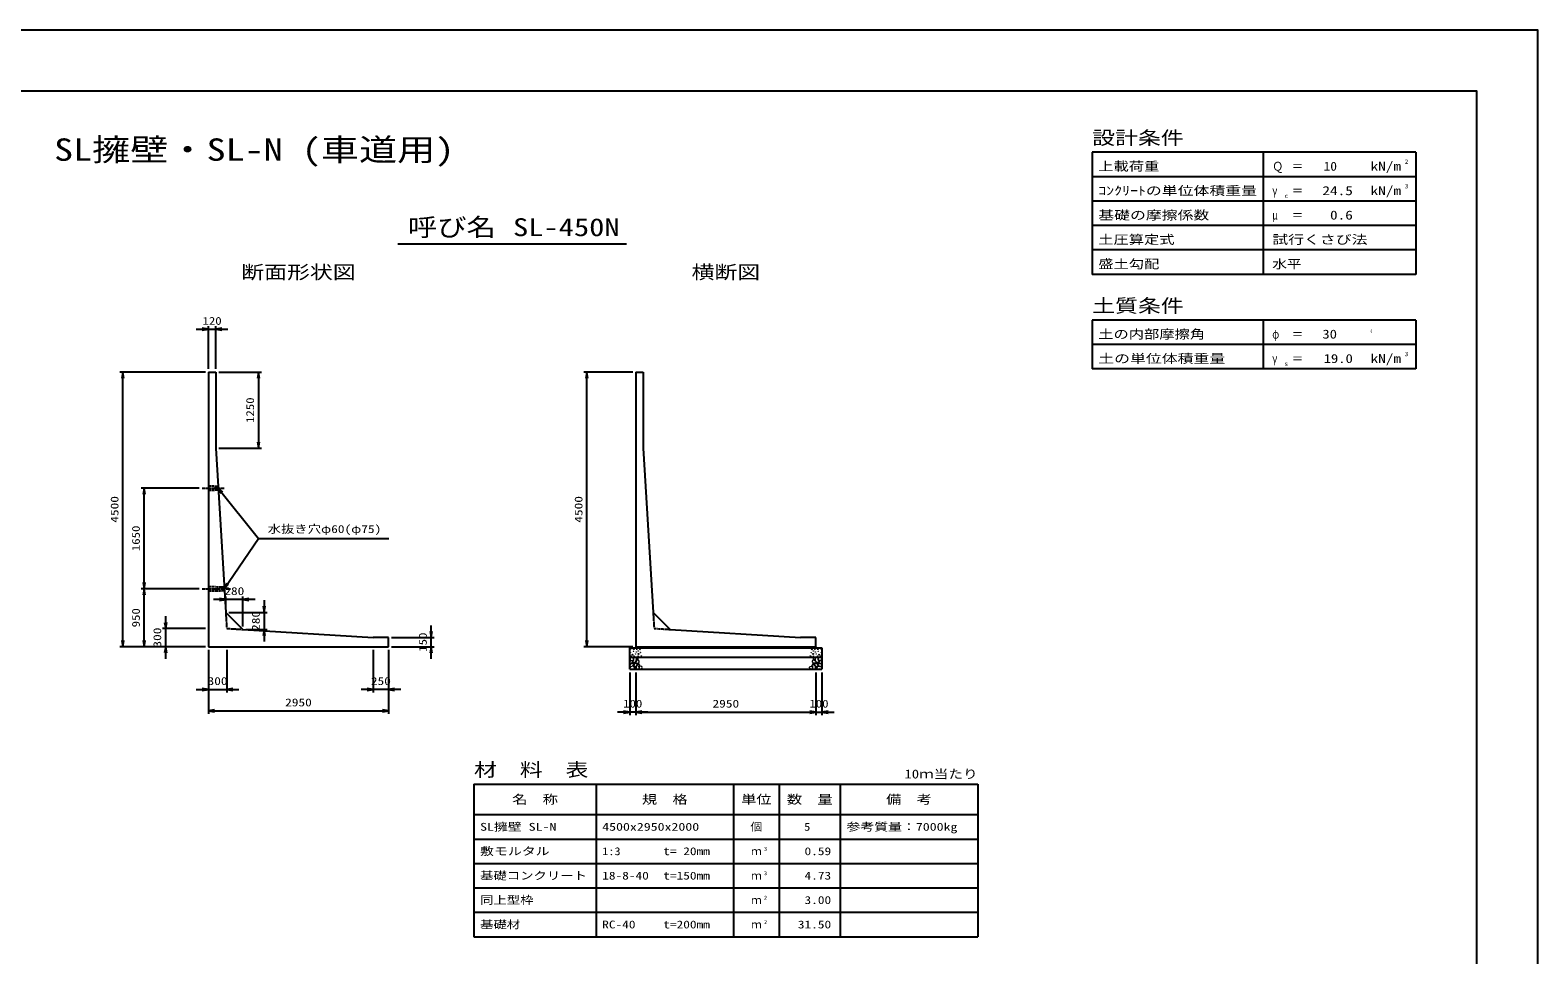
# Model space of a CAD drawing. Units: millimetres at full size. Extents: x 0 to 42050, y 0 to 29700.
# Drawn here: x 17355 to 42050, y 14553 to 29700 of the extents above; entities that cross this region are included whole.
import ezdxf
from ezdxf.enums import TextEntityAlignment as Align

# ---------------------------------------------------------------- set-up
doc = ezdxf.new("R2010")
doc.units = ezdxf.units.MM
doc.linetypes.add('CHAIN', pattern=[18.5, 12, -1.5, 3.5, -1.5])
doc.linetypes.add('DASHED_SPACED', pattern=[12, 6, -6])
for name, color, linetype, lineweight in [('D-BMK', 2, 'CHAIN', 25), ('D-DCR-HCHn', 4, 'Continuous', 9), ('D-MTR-FRAM', 7, 'Continuous', 25), ('D-MTR-LINE', 7, 'Continuous', 25), ('D-STR-DIM', 7, 'Continuous', 25), ('D-STR-STRn', 1, 'Continuous', 25), ('D-STR-TXT', 7, 'Continuous', 25), ('D-TTL', 2, 'Continuous', 25), ('D-TTL-FRAM', 2, 'Continuous', 25), ('D-TTL-LINE', 7, 'Continuous', 25), ('D-TTL-TXT', 7, 'Continuous', 25)]:
    doc.layers.add(name, color=color, linetype=linetype, lineweight=lineweight)
doc.layers.add('D-MTR', color=7, linetype='Continuous')
doc.layers.add('D-MTR-TXT', color=7, linetype='Continuous')
doc.styles.add('ＭＳ ゴシック', font='')
doc.styles.get('ＭＳ ゴシック').set_extended_font_data('MS Gothic')

# ---------------------------------------------------------------- blocks, each defined once
blk = doc.blocks.new('open_arrow')
at = {"color": 0, "linetype": 'Continuous', "lineweight": -2}
blk.add_lwpolyline([(7.5, 1.25), (0, 0), (7.5, -1.25)], dxfattribs=at)

msp = doc.modelspace()

# ---------------------------------------------------------------- linework, layer by layer
at = {"layer": 'D-BMK'}
for p, q in [((20175, 22200), (20534.661, 22200)), ((20175, 20550), (20635.339, 20550))]:
    msp.add_line(p, q, dxfattribs=at)
at = {"layer": 'D-DCR-HCHn'}
for points in [[(27182.281, 19363.808), (27175.346, 19343.005), (27184.592, 19329.136), (27207.707, 19326.824), (27223.488, 19333.599), (27216.952, 19349.939), (27221.575, 19359.185), (27212.33, 19368.431), (27198.461, 19373.053)], [(27226.155, 19287.009), (27243.277, 19312.692), (27241.137, 19319.112), (27217.594, 19325.533), (27196.192, 19323.393), (27181.21, 19310.551), (27179.07, 19295.57), (27181.21, 19280.588), (27198.332, 19276.308)], [(27234.716, 19233.503), (27249.698, 19239.924), (27253.978, 19261.326), (27245.417, 19276.308), (27230.435, 19280.588), (27211.173, 19278.448), (27189.771, 19269.887), (27179.07, 19257.045), (27179.07, 19242.064), (27185.49, 19233.503), (27211.173, 19235.643)], [(27226.198, 19421.594), (27205.395, 19426.217), (27186.904, 19416.971), (27184.592, 19396.168), (27189.215, 19379.988), (27212.33, 19373.053), (27228.51, 19373.053), (27235.444, 19384.611), (27235.444, 19410.037)], [(27244.69, 19423.906), (27237.756, 19403.102), (27240.067, 19379.988), (27223.887, 19354.562), (27244.69, 19343.005), (27267.805, 19354.562), (27281.673, 19373.053), (27286.296, 19403.102), (27281.673, 19419.283), (27267.805, 19426.217)], [(27249.313, 19343.005), (27237.756, 19333.759), (27242.379, 19326.824), (27258.559, 19326.824), (27265.493, 19329.136), (27270.116, 19338.382), (27263.182, 19345.316)], [(27286.082, 19287.009), (27296.783, 19312.692), (27288.222, 19323.393), (27262.539, 19323.393), (27251.838, 19319.112), (27241.137, 19304.131), (27241.137, 19291.289), (27251.838, 19274.167), (27264.679, 19272.027)], [(27281.801, 19239.924), (27281.801, 19265.606), (27271.1, 19272.027), (27260.399, 19265.606), (27258.259, 19250.625), (27260.399, 19237.783), (27275.381, 19233.503)], [(27283.985, 19368.431), (27272.427, 19340.693), (27281.673, 19329.136), (27309.411, 19329.136), (27320.968, 19333.759), (27332.525, 19349.939), (27332.525, 19363.808), (27320.968, 19382.299), (27307.099, 19384.611)], [(27322.466, 19235.643), (27328.886, 19254.905), (27326.746, 19276.308), (27341.728, 19299.85), (27322.466, 19310.551), (27301.063, 19299.85), (27288.222, 19282.728), (27283.941, 19254.905), (27288.222, 19239.924), (27301.063, 19233.503)], [(27288.608, 19419.283), (27288.608, 19391.545), (27300.165, 19384.611), (27311.722, 19391.545), (27314.034, 19407.725), (27311.722, 19421.594), (27295.542, 19426.217)], [(27318.185, 19310.551), (27328.886, 19319.112), (27324.606, 19325.533), (27309.624, 19325.533), (27303.204, 19323.393), (27298.923, 19314.832), (27305.344, 19308.411)], [(27339.588, 19237.783), (27358.85, 19233.503), (27375.972, 19242.064), (27378.112, 19261.326), (27373.831, 19276.308), (27352.429, 19282.728), (27337.447, 19282.728), (27331.027, 19272.027), (27331.027, 19248.484)], [(30160.412, 19237.783), (30141.15, 19233.503), (30124.028, 19242.064), (30121.888, 19261.326), (30126.169, 19276.308), (30147.571, 19282.728), (30162.553, 19282.728), (30168.973, 19272.027), (30168.973, 19248.484)], [(30177.534, 19235.643), (30171.114, 19254.905), (30173.254, 19276.308), (30158.272, 19299.85), (30177.534, 19310.551), (30198.937, 19299.85), (30211.778, 19282.728), (30216.059, 19254.905), (30211.778, 19239.924), (30198.937, 19233.503)], [(30216.015, 19368.431), (30227.573, 19340.693), (30218.327, 19329.136), (30190.589, 19329.136), (30179.032, 19333.759), (30167.475, 19349.939), (30167.475, 19363.808), (30179.032, 19382.299), (30192.901, 19384.611)], [(30181.815, 19310.551), (30171.114, 19319.112), (30175.394, 19325.533), (30190.376, 19325.533), (30196.796, 19323.393), (30201.077, 19314.832), (30194.656, 19308.411)], [(30211.392, 19419.283), (30211.392, 19391.545), (30199.835, 19384.611), (30188.278, 19391.545), (30185.966, 19407.725), (30188.278, 19421.594), (30204.458, 19426.217)], [(30213.918, 19287.009), (30203.217, 19312.692), (30211.778, 19323.393), (30237.461, 19323.393), (30248.162, 19319.112), (30258.863, 19304.131), (30258.863, 19291.289), (30248.162, 19274.167), (30235.321, 19272.027)], [(30255.31, 19423.906), (30262.244, 19403.102), (30259.933, 19379.988), (30276.113, 19354.562), (30255.31, 19343.005), (30232.195, 19354.562), (30218.327, 19373.053), (30213.704, 19403.102), (30218.327, 19419.283), (30232.195, 19426.217)], [(30218.199, 19239.924), (30218.199, 19265.606), (30228.9, 19272.027), (30239.601, 19265.606), (30241.741, 19250.625), (30239.601, 19237.783), (30224.619, 19233.503)], [(30250.687, 19343.005), (30262.244, 19333.759), (30257.621, 19326.824), (30241.441, 19326.824), (30234.507, 19329.136), (30229.884, 19338.382), (30236.818, 19345.316)], [(30265.284, 19233.503), (30250.302, 19239.924), (30246.022, 19261.326), (30254.583, 19276.308), (30269.565, 19280.588), (30288.827, 19278.448), (30310.229, 19269.887), (30320.93, 19257.045), (30320.93, 19242.064), (30314.51, 19233.503), (30288.827, 19235.643)], [(30273.845, 19287.009), (30256.723, 19312.692), (30258.863, 19319.112), (30282.406, 19325.533), (30303.808, 19323.393), (30318.79, 19310.551), (30320.93, 19295.57), (30318.79, 19280.588), (30301.668, 19276.308)], [(30273.802, 19421.594), (30294.605, 19426.217), (30313.096, 19416.971), (30315.408, 19396.168), (30310.785, 19379.988), (30287.67, 19373.053), (30271.49, 19373.053), (30264.556, 19384.611), (30264.556, 19410.037)], [(30317.719, 19363.808), (30324.654, 19343.005), (30315.408, 19329.136), (30292.293, 19326.824), (30276.512, 19333.599), (30283.048, 19349.939), (30278.425, 19359.185), (30287.67, 19368.431), (30301.539, 19373.053)]]:
    msp.add_lwpolyline(points, close=True, dxfattribs=at)
for centre, radius in [((27185.727, 19557.43), 3), ((27237.292, 19525.761), 3), ((27243.964, 19561.655), 7.5), ((27282.857, 19512.723), 3), ((27294.403, 19555.014), 3), ((27317.638, 19528.106), 3), ((27343.974, 19557.67), 7.5), ((30156.026, 19557.67), 7.5), ((30182.362, 19528.106), 3), ((30205.597, 19555.014), 3), ((30217.143, 19512.723), 3), ((30256.036, 19561.655), 7.5), ((30262.708, 19525.761), 3), ((30314.273, 19557.43), 3), ((27186.869, 19503.919), 3), ((27197.509, 19449.892), 3), ((27221.97, 19469.003), 7.5), ((27248.125, 19445.822), 3), ((27268.9, 19478.648), 3), ((27313.422, 19445.32), 3), ((27320.213, 19482.843), 7.5), ((27351.654, 19505.19), 3), ((27365.905, 19445.97), 7.5), ((30134.095, 19445.97), 7.5), ((30148.346, 19505.19), 3), ((30179.787, 19482.843), 7.5), ((30186.578, 19445.32), 3), ((30231.1, 19478.648), 3), ((30251.875, 19445.822), 3), ((30278.03, 19469.003), 7.5), ((30302.491, 19449.892), 3), ((30313.131, 19503.919), 3)]:
    msp.add_circle(centre, radius, dxfattribs=at)
at = {"layer": 'D-MTR-FRAM'}
for p, q in [((24625, 17350), (32875, 17350)), ((24625, 17350), (24625, 14850)), ((32875, 17350), (32875, 14850)), ((24625, 14850), (32875, 14850))]:
    msp.add_line(p, q, dxfattribs=at)
at = {"layer": 'D-MTR-LINE'}
for p, q in [((26625, 17350), (26625, 14850)), ((28875, 17350), (28875, 14850)), ((29625, 17350), (29625, 14850)), ((30625, 17350), (30625, 14850)), ((24625, 16850), (32875, 16850)), ((24625, 16450), (32875, 16450)), ((24625, 16050), (32875, 16050)), ((24625, 15650), (32875, 15650)), ((24625, 15250), (32875, 15250))]:
    msp.add_line(p, q, dxfattribs=at)
at = {"layer": 'D-STR-DIM'}
for p, q in [((20075, 24800), (20595, 24800)), ((20275, 24150), (20275, 24850)), ((20395, 24150), (20395, 24850)), ((20225, 24100), (18825, 24100)), ((18875, 19600), (18875, 24100)), ((20445, 24100), (21145, 24100)), ((21095, 24100), (21095, 22850)), ((27225, 24100), (26425, 24100)), ((26475, 19600), (26475, 24100)), ((20445, 22850), (21145, 22850)), ((20125, 22200), (19175, 22200)), ((19225, 20550), (19225, 22200)), ((20125, 20550), (19175, 20550)), ((20125, 20550), (19175, 20550)), ((19225, 19600), (19225, 20550)), ((21038.922, 20373.505), (20358.922, 20373.505)), ((20558.922, 20213.505), (20558.922, 20423.505)), ((20838.922, 19933.505), (20838.922, 20423.505)), ((21188.922, 20363.505), (21188.922, 19683.505)), ((19575, 19400), (19575, 20100)), ((20608.922, 20163.505), (21238.922, 20163.505)), ((20225, 19900), (19525, 19900)), ((20888.922, 19883.505), (21238.922, 19883.505)), ((23925, 19400), (23925, 19950)), ((20225, 19600), (18825, 19600)), ((20225, 19600), (19175, 19600)), ((20225, 19600), (19525, 19600)), ((20275, 19550), (20275, 18850)), ((20275, 19550), (20275, 18500)), ((20575, 19550), (20575, 18850)), ((22975, 19550), (22975, 18850)), ((23225, 19550), (23225, 18500)), ((23225, 19550), (23225, 18850)), ((23275, 19750), (23975, 19750)), ((23275, 19600), (23975, 19600)), ((27225, 19600), (26425, 19600)), ((27175, 19180), (27175, 18480)), ((27275, 19180), (27275, 18480)), ((27275, 19180), (27275, 18480)), ((30225, 19180), (30225, 18480)), ((30225, 19180), (30225, 18480)), ((30325, 19180), (30325, 18480)), ((20075, 18900), (20775, 18900)), ((23425, 18900), (22775, 18900)), ((20275, 18550), (23225, 18550)), ((27475, 18530), (26975, 18530)), ((27275, 18530), (30225, 18530)), ((30025, 18530), (30525, 18530))]:
    msp.add_line(p, q, dxfattribs=at)
at = {"layer": 'D-STR-STRn'}
for p, q in [((20275, 24100), (20395, 24100)), ((20275, 24100), (20275, 19600)), ((20395, 24100), (20395, 22850)), ((27275, 24100), (27395, 24100)), ((27275, 24100), (27275, 19600)), ((27395, 24100), (27395, 22850)), ((20395, 22850), (20558.922, 20163.505)), ((27395, 22850), (27558.922, 20163.505)), ((20838.922, 19883.505), (20558.922, 20163.505)), ((27838.922, 19883.505), (27558.922, 20163.505)), ((20838.922, 19883.505), (22975, 19750)), ((27838.922, 19883.505), (29975, 19750)), ((20275, 19600), (23225, 19600)), ((23225, 19750), (22975, 19750)), ((23225, 19600), (23225, 19750)), ((27175, 19230), (27175, 19580)), ((27175, 19580), (30325, 19580)), ((27275, 19600), (30225, 19600)), ((27275, 19600), (27275, 19580)), ((30225, 19750), (29975, 19750)), ((30225, 19600), (30225, 19750)), ((30225, 19600), (30225, 19580)), ((30325, 19580), (30325, 19230)), ((27175, 19430), (30325, 19430)), ((27175, 19230), (30325, 19230))]:
    msp.add_line(p, q, dxfattribs=at)
at = {"layer": 'D-STR-STRn', "linetype": 'DASHED_SPACED'}
for p, q in [((20275, 22237.5), (20432.831, 22230)), ((20275, 22162.5), (20436.492, 22170)), ((20275, 20587.5), (20533.508, 20580)), ((20275, 20512.5), (20537.169, 20520))]:
    msp.add_line(p, q, dxfattribs=at)
at = {"layer": 'D-STR-STRn', "color": 2, "linetype": 'DASHED_SPACED'}
for p, q in [((20558.922, 20163.505), (20575, 19900)), ((27558.922, 20163.505), (27575, 19900)), ((20575, 19900), (20838.922, 19883.505)), ((27575, 19900), (27838.922, 19883.505))]:
    msp.add_line(p, q, dxfattribs=at)
at = {"layer": 'D-STR-TXT'}
msp.add_line((20535.339, 20550), (21095, 21375), dxfattribs=at)
msp.add_lwpolyline([(20434.661, 22200), (21095, 21375), (21195, 21375), (23227.741, 21375)], dxfattribs=at)
at = {"layer": 'D-TTL'}
for points in [[(0, 0), (42050, 0), (42050, 29700), (0, 29700)], [(1000, 1000), (41050, 1000), (41050, 28700), (1000, 28700)]]:
    msp.add_lwpolyline(points, close=True, dxfattribs=at)
at = {"layer": 'D-TTL-FRAM'}
for p, q in [((40050, 27700), (34750, 27700)), ((34750, 27700), (34750, 25700)), ((40050, 27700), (40050, 25700)), ((40050, 25700), (34750, 25700)), ((40050, 24950), (34750, 24950)), ((34750, 24950), (34750, 24150)), ((40050, 24950), (40050, 24150)), ((40050, 24150), (34750, 24150))]:
    msp.add_line(p, q, dxfattribs=at)
at = {"layer": 'D-TTL-LINE'}
for p, q in [((37550, 27700), (37550, 25700)), ((40050, 27300), (34750, 27300)), ((40050, 26900), (34750, 26900)), ((40050, 26500), (34750, 26500)), ((40050, 26100), (34750, 26100)), ((37550, 24950), (37550, 24150)), ((40050, 24550), (34750, 24550))]:
    msp.add_line(p, q, dxfattribs=at)
at = {"layer": 'D-TTL-TXT'}
msp.add_line((23375, 26200), (27125, 26200), dxfattribs=at)

# ---------------------------------------------------------------- block references
at = {"layer": 'D-STR-DIM', "xscale": 13.3, "yscale": 13.3}
for p, rotation in [((20275, 24800), 180), ((18875, 24100), 270), ((21095, 24100), 270), ((26475, 24100), 270), ((21095, 22850), 90), ((19225, 22200), 270), ((19225, 20550), 90), ((19225, 20550), 270), ((20558.922, 20373.505), 180), ((21188.922, 20163.505), 90), ((19575, 19900), 90), ((21188.922, 19883.505), 270), ((23925, 19750), 90), ((18875, 19600), 90), ((19225, 19600), 90), ((19575, 19600), 270), ((23925, 19600), 270), ((26475, 19600), 90), ((20275, 18900), 180), ((22975, 18900), 180), ((23225, 18550), 180), ((27175, 18530), 180), ((30225, 18530), 180), ((30225, 18530), 180)]:
    msp.add_blockref('open_arrow', p, dxfattribs=dict(at, rotation=rotation))
for p in [(20395, 24800), (20838.922, 20373.505), (20575, 18900), (23225, 18900), (20275, 18550), (27275, 18530), (27275, 18530), (30325, 18530)]:
    msp.add_blockref('open_arrow', p, dxfattribs=at)
at = {"layer": 'D-STR-TXT', "xscale": 13.3, "yscale": 13.3}
for p, rotation in [((20434.661, 22200), 308.7), ((20535.339, 20550), 55.8)]:
    msp.add_blockref('open_arrow', p, dxfattribs=dict(at, rotation=rotation))

# ---------------------------------------------------------------- texts
at = {"layer": 'D-MTR', "style": 'ＭＳ ゴシック', "width": 1.25}
msp.add_text('材\u3000料\u3000表', height=219.9, dxfattribs=at).set_placement((24625, 17410), align=Align.BOTTOM_LEFT)
at = {"layer": 'D-MTR', "style": 'ＭＳ ゴシック', "width": 1.2}
msp.add_text('10ｍ当たり', height=146.6, dxfattribs=at).set_placement((32875, 17398.333), align=Align.BOTTOM_RIGHT)
at = {"layer": 'D-MTR-TXT', "style": 'ＭＳ ゴシック'}
for s, height, width, p in [('名\u3000称', 146.6, 1.25, (25625, 17100)), ('規\u3000格', 146.6, 1.25, (27750, 17100)), ('単位', 146.6, 1.25, (29250, 17100)), ('数\u3000量', 146.6, 1.25, (30125, 17100)), ('備\u3000考', 146.6, 1.25, (31750, 17100)), ('個', 128.3, 1.1, (29250, 16650))]:
    msp.add_text(s, height=height, dxfattribs=dict(at, width=width)).set_placement(p, align=Align.MIDDLE_CENTER)
for s, width, p in [('SL擁壁 SL-N', 1.3, (24725, 16650)), ('4500x2950x2000', 1.3, (26725, 16650)), ('参考質量：7000kg', 1.3, (30725, 16650)), ('敷モルタル', 1.3, (24725, 16250)), ('1:3', 1.15, (26725, 16250)), ('t= 20mm', 1.25, (27725, 16250)), ('基礎コンクリート', 1.25, (24725, 15850)), ('18-8-40', 1.25, (26725, 15850)), ('t=150mm', 1.25, (27725, 15850)), ('同上型枠', 1.25, (24725, 15450)), ('基礎材', 1.25, (24725, 15050)), ('RC-40', 1.25, (26725, 15050)), ('t=200mm', 1.25, (27725, 15050))]:
    msp.add_text(s, height=128.3, dxfattribs=dict(at, width=width)).set_placement(p, align=Align.MIDDLE_LEFT)
for s, width, p in [('5', 1.15, (30133.883, 16650)), ('0.59', 1.25, (30475, 16250)), ('4.73', 1.25, (30475, 15850)), ('3.00', 1.25, (30475, 15450)), ('31.50', 1.25, (30475, 15050))]:
    msp.add_text(s, height=128.3, dxfattribs=dict(at, width=width)).set_placement(p, align=Align.MIDDLE_RIGHT)
at = {"layer": 'D-MTR-TXT', "style": 'ＭＳ ゴシック', "width": 1.15}
for s, p in [('3', (29375, 16238.333)), ('3', (29375, 15838.333)), ('2', (29375, 15438.333)), ('2', (29375, 15038.333))]:
    msp.add_text(s, height=64.15, dxfattribs=at).set_placement(p, align=Align.BOTTOM_LEFT)
at = {"layer": 'D-MTR-TXT', "style": 'ＭＳ ゴシック'}
for p in [(29250, 16250), (29250, 15850), (29250, 15450), (29250, 15050)]:
    msp.add_text('ｍ', height=128.3, dxfattribs=at).set_placement(p, align=Align.MIDDLE_CENTER)
at = {"layer": 'D-STR-DIM', "style": 'ＭＳ ゴシック'}
for s, width, p in [('120', 1.2, (20335, 24937.5)), ('280', 1.25, (20698.922, 20511.005)), ('300', 1.25, (20425, 19037.5)), ('250', 1.25, (23100, 19037.5)), ('2950', 1.25, (21750, 18687.5)), ('100', 1.2, (27225, 18667.5)), ('2950', 1.25, (28750, 18667.5)), ('100', 1.2, (30275, 18667.5))]:
    msp.add_text(s, height=128.3, dxfattribs=dict(at, width=width)).set_placement(p, align=Align.MIDDLE_CENTER)
for s, width, p in [('1250', 1.2, (20957.5, 23475)), ('4500', 1.25, (18737.5, 21850)), ('4500', 1.25, (26337.5, 21850)), ('1650', 1.2, (19087.5, 21375)), ('950', 1.2, (19087.5, 20075)), ('280', 1.25, (21051.422, 20023.505)), ('300', 1.25, (19437.5, 19750)), ('150', 1.2, (23787.5, 19675))]:
    msp.add_text(s, height=128.3, rotation=90, dxfattribs=dict(at, width=width)).set_placement(p, align=Align.MIDDLE_CENTER)
at = {"layer": 'D-STR-TXT', "style": 'ＭＳ ゴシック', "width": 1.25}
msp.add_text('水抜き穴φ60(φ75)', height=128.3, dxfattribs=at).set_placement((21245, 21425), align=Align.BOTTOM_LEFT)
at = {"layer": 'D-TTL-TXT', "style": 'ＭＳ ゴシック'}
for s, height, width, p in [('SL擁壁・SL-N (車道用)', 366.6, 1.25, (21025, 27450)), ('呼び名', 293.3, 1.2, (24262.5, 26237.5)), ('SL-450N', 293.3, 1.25, (26137.5, 26237.5)), ('断面形状図', 219.9, 1.25, (21750, 25560)), ('横断図', 219.9, 1.25, (28750, 25560))]:
    msp.add_text(s, height=height, dxfattribs=dict(at, width=width)).set_placement(p, align=Align.BOTTOM_CENTER)
for s, height, width, p in [('設計条件', 219.9, 1.25, (34750, 27760)), ('上載荷重', 146.6, 1.25, (34850, 27353.333)), ('Ｑ', 146.6, 0.9, (37700, 27353.333)), ('＝', 146.6, 0.95, (38020, 27353.333)), ('kN/m', 146.6, 1.25, (39310, 27353.333)), ('2', 73.31, 1.15, (39870, 27486.667)), ('ｺﾝｸﾘｰﾄの単位体積重量', 146.6, 1.3, (34850, 26953.333)), ('3', 73.31, 1.15, (39870, 27086.667)), ('γ', 146.6, 0.75, (37700, 26953.333)), ('c', 73.31, 1.2, (37900, 26926.667)), ('＝', 146.6, 0.95, (38020, 26953.333)), ('kN/m', 146.6, 1.25, (39310, 26953.333)), ('基礎の摩擦係数', 146.6, 1.3, (34850, 26553.333)), ('μ', 146.6, 0.7, (37700, 26553.333)), ('＝', 146.6, 0.95, (38020, 26553.333)), ('土圧算定式', 146.6, 1.25, (34850, 26153.333)), ('試行くさび法', 146.6, 1.3, (37700, 26153.333)), ('盛土勾配', 146.6, 1.25, (34850, 25753.333)), ('水平', 146.6, 1.2, (37700, 25753.333)), ('土質条件', 219.9, 1.25, (34750, 25010)), ('土の内部摩擦角', 146.6, 1.25, (34850, 24603.333)), ('φ', 146.6, 0.75, (37700, 24603.333)), ('＝', 146.6, 0.95, (38020, 24603.333)), ('°', 146.6, 0.3, (39310, 24603.333)), ('土の単位体積重量', 146.6, 1.3, (34850, 24203.333)), ('γ', 146.6, 0.75, (37700, 24203.333)), ('s', 73.31, 1.15, (37900, 24176.667)), ('＝', 146.6, 0.95, (38020, 24203.333)), ('kN/m', 146.6, 1.25, (39310, 24203.333)), ('3', 73.31, 1.15, (39870, 24336.667))]:
    msp.add_text(s, height=height, dxfattribs=dict(at, width=width)).set_placement(p, align=Align.BOTTOM_LEFT)
for s, width, p in [('10', 1.1, (38760, 27353.333)), ('24.5', 1.25, (39020, 26953.333)), ('0.6', 1.25, (39020, 26553.333)), ('30', 1.2, (38760, 24603.333)), ('19.0', 1.2, (39020, 24203.333))]:
    msp.add_text(s, height=146.6, dxfattribs=dict(at, width=width)).set_placement(p, align=Align.BOTTOM_RIGHT)

doc.saveas('drawing.dxf')
